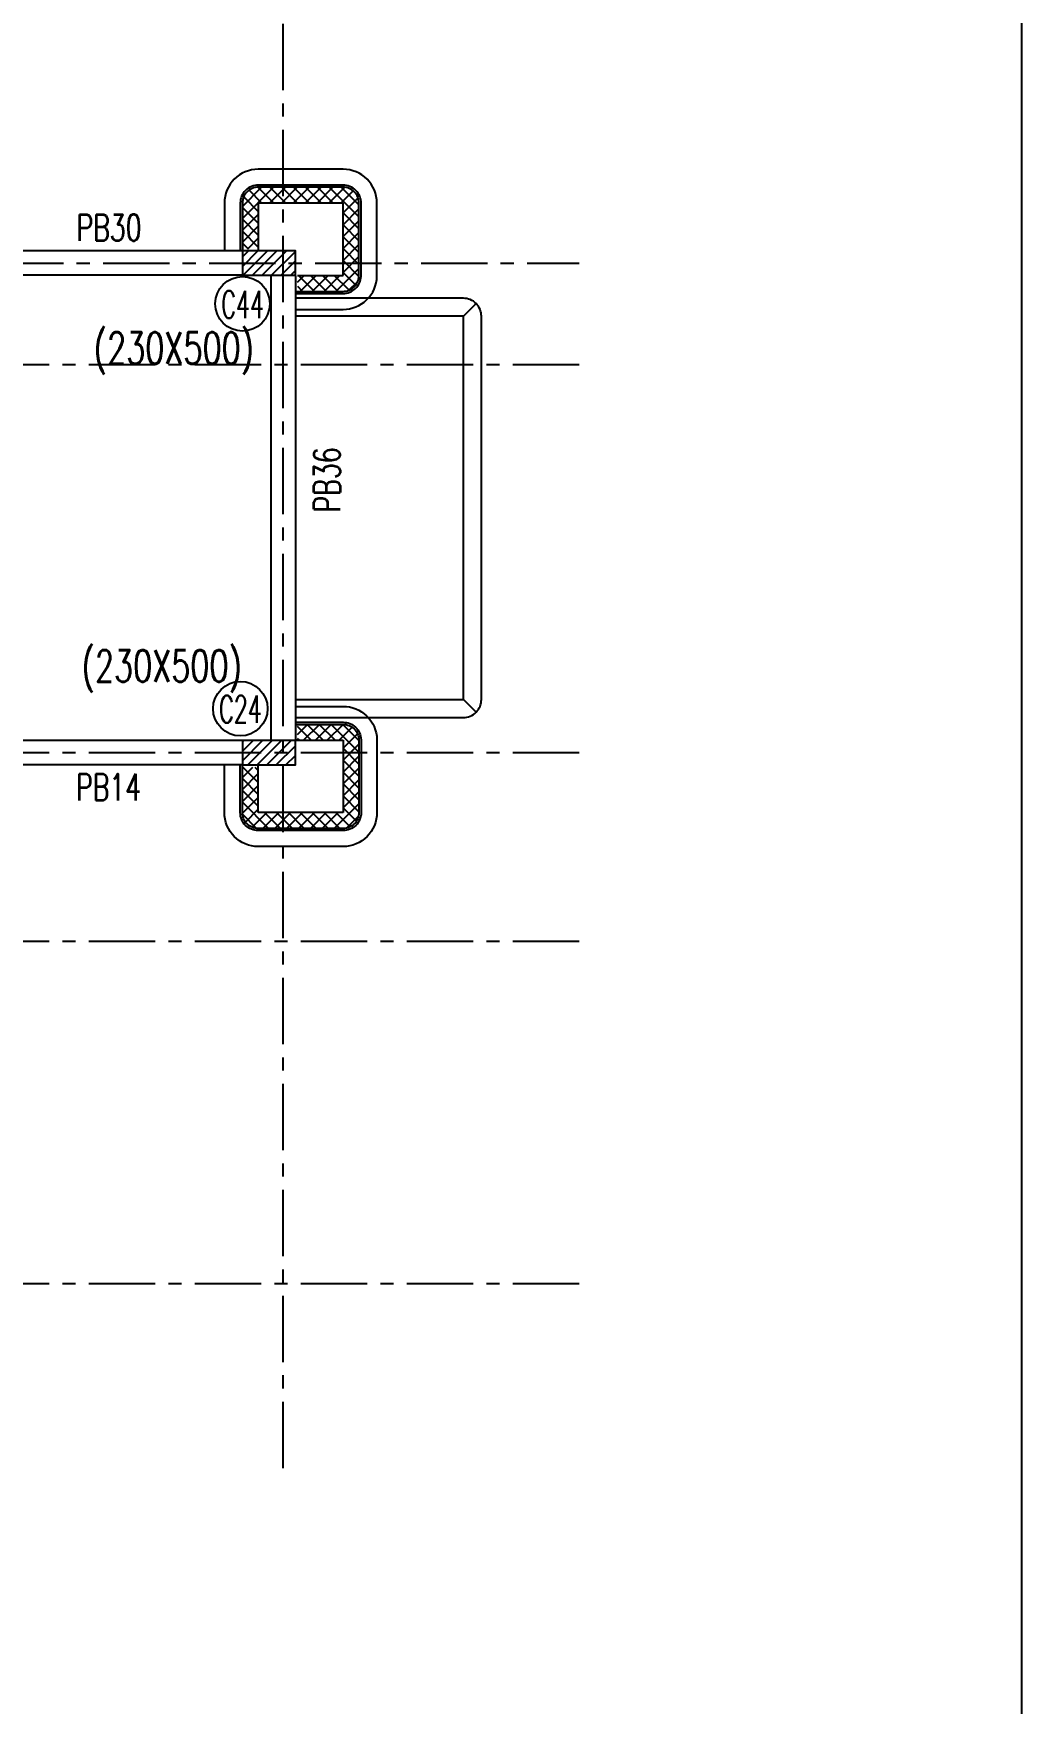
# Model space of a CAD drawing. Header units: millimetres. Extents: x 2659630 to 6742168, y -2425387 to -732288.
# Drawn here: x 2820965 to 2830288, y -958371 to -942614 of the extents above; entities that cross this region are included whole.
import ezdxf
from ezdxf.enums import TextEntityAlignment as Align

# ---------------------------------------------------------------- set-up
doc = ezdxf.new("R2010")
doc.units = ezdxf.units.MM
doc.linetypes.add('CENTER', pattern=[2, 1.25, -0.25, 0.25, -0.25])
for name, color, linetype in [('S-BEAM NO', 3, 'Continuous'), ('S-BEAM OUTER', 4, 'Continuous'), ('S-COLUMN', 1, 'Continuous'), ('S-COLUMN CIRCLE', 9, 'Continuous'), ('S-COLUMN HATCH', 8, 'Continuous'), ('S-COLUMN NO', 2, 'Continuous'), ('S-COLUMN SIZES', 2, 'Continuous'), ('S-GRIDE LINE', 8, 'CENTER')]:
    doc.layers.add(name, color=color, linetype=linetype)
doc.styles.add('ROMANS', font='r.shx', dxfattribs={"width": 0.7})
pattern_1 = [(45, (-431680.96, -191648.93), (-56.1266008, 56.1266008), []), (135, (-431680.96, -191648.93), (-56.1266008, -56.1266008), [])]

msp = doc.modelspace()

# ---------------------------------------------------------------- hatches: boundary and pattern name
at = {"layer": 'S-BEAM OUTER', "ltscale": 2500}
h = msp.add_hatch(dxfattribs=at)
h.set_pattern_fill('ANSI37', color=256, scale=25, style=0)
h.set_pattern_definition(pattern_1)
h.paths.add_polyline_path([(2823321.56, -944214.804), (2823321.56, -944064.804), (2823886.56, -944064.804, -0.414213562), (2824036.56, -944214.804), (2824036.56, -944779.801), (2823886.56, -944779.801), (2823886.56, -944214.804)])
h.paths.add_polyline_path([(2822936.561, -944439.31), (2822936.56, -944214.804, -0.198913287), (2822980.494, -944108.737, -0.198908633), (2823086.561, -944064.804), (2823321.56, -944064.804), (2823321.56, -944214.804), (2823086.56, -944214.804), (2823086.56, -944289.804, 0.198909916), (2822980.494, -944333.738, 0.198059694)])
h.paths.add_polyline_path([(2823661.645, -945047.302, 0.404371993), (2823811.56, -944902.359), (2823811.56, -944897.302), (2823886.56, -944897.302), (2823886.56, -944779.801), (2824036.56, -944779.801), (2824036.56, -944902.359, -0.404371993), (2823886.645, -945047.302), (2823661.645, -945047.302)])
h.paths.add_polyline_path([(2823661.645, -945047.302, 0.404371993), (2823811.56, -944902.359), (2823811.56, -944897.302), (2823456.56, -944897.302), (2823456.56, -945047.302), (2823661.645, -945047.302)])
h.paths.add_polyline_path([(2823086.56, -944644.801), (2823086.56, -944439.804), (2823086.56, -944289.804, 0.198909916), (2822980.494, -944333.738, 0.198059694), (2822936.561, -944439.31), (2822936.562, -944644.801)])
h = msp.add_hatch(dxfattribs=at)
h.set_pattern_fill('ANSI37', color=256, scale=25, style=0)
h.set_pattern_definition(pattern_1)
h.paths.add_polyline_path([(2823321.56, -944214.804), (2823321.56, -944064.804), (2823886.56, -944064.804, -0.414213562), (2824036.56, -944214.804), (2824036.56, -944779.801), (2823886.56, -944779.801), (2823886.56, -944214.804)])
h.paths.add_polyline_path([(2822936.561, -944439.31), (2822936.56, -944214.804, -0.198913287), (2822980.494, -944108.737, -0.198908633), (2823086.561, -944064.804), (2823321.56, -944064.804), (2823321.56, -944214.804), (2823086.56, -944214.804), (2823086.56, -944289.804, 0.198909916), (2822980.494, -944333.738, 0.198059694)])
h.paths.add_polyline_path([(2823661.645, -945047.302, 0.404371993), (2823811.56, -944902.359), (2823811.56, -944897.302), (2823886.56, -944897.302), (2823886.56, -944779.801), (2824036.56, -944779.801), (2824036.56, -944902.359, -0.404371993), (2823886.645, -945047.302), (2823661.645, -945047.302)])
h.paths.add_polyline_path([(2823661.645, -945047.302, 0.404371993), (2823811.56, -944902.359), (2823811.56, -944897.302), (2823456.56, -944897.302), (2823456.56, -945047.302), (2823661.645, -945047.302)])
h.paths.add_polyline_path([(2823086.56, -944644.801), (2823086.56, -944439.804), (2823086.56, -944289.804, 0.198909916), (2822980.494, -944333.738, 0.198059694), (2822936.561, -944439.31), (2822936.562, -944644.801)])
h = msp.add_hatch(dxfattribs=at)
h.set_pattern_fill('ANSI37', color=256, scale=25, style=0)
h.set_pattern_definition(pattern_1)
h.paths.add_polyline_path([(2823321.56, -944214.804), (2823321.56, -944064.804), (2823886.56, -944064.804, -0.414213562), (2824036.56, -944214.804), (2824036.56, -944779.801), (2823886.56, -944779.801), (2823886.56, -944214.804)])
h.paths.add_polyline_path([(2822936.561, -944439.31), (2822936.56, -944214.804, -0.198913287), (2822980.494, -944108.737, -0.198908633), (2823086.561, -944064.804), (2823321.56, -944064.804), (2823321.56, -944214.804), (2823086.56, -944214.804), (2823086.56, -944289.804, 0.198909916), (2822980.494, -944333.738, 0.198059694)])
h.paths.add_polyline_path([(2823661.645, -945047.302, 0.404371993), (2823811.56, -944902.359), (2823811.56, -944897.302), (2823886.56, -944897.302), (2823886.56, -944779.801), (2824036.56, -944779.801), (2824036.56, -944902.359, -0.404371993), (2823886.645, -945047.302), (2823661.645, -945047.302)])
h.paths.add_polyline_path([(2823661.645, -945047.302, 0.404371993), (2823811.56, -944902.359), (2823811.56, -944897.302), (2823456.56, -944897.302), (2823456.56, -945047.302), (2823661.645, -945047.302)])
h.paths.add_polyline_path([(2823086.56, -944644.801), (2823086.56, -944439.804), (2823086.56, -944289.804, 0.198909916), (2822980.494, -944333.738, 0.198059694), (2822936.561, -944439.31), (2822936.562, -944644.801)])
h = msp.add_hatch(dxfattribs=at)
h.set_pattern_fill('ANSI37', color=256, scale=25, style=0)
h.set_pattern_definition(pattern_1)
h.paths.add_polyline_path([(2823321.56, -949964.799), (2823886.56, -949964.799), (2823886.56, -949399.801), (2824036.56, -949399.801), (2824036.56, -949964.799, -0.414213562), (2823886.56, -950114.799), (2823321.56, -950114.799)])
h.paths.add_polyline_path([(2822936.56, -949964.799, 0.198916963), (2822980.494, -950070.865, 0.198913228), (2823086.561, -950114.799), (2823321.56, -950114.799), (2823321.56, -949964.799), (2823086.56, -949964.799), (2823086.56, -949889.799, -0.198909916), (2822980.494, -949845.865, -0.198914054), (2822936.56, -949739.8), (2822936.56, -949964.799)])
h.paths.add_polyline_path([(2823811.56, -949282.301), (2823811.56, -949277.244, 0.404371993), (2823661.645, -949132.301), (2823886.645, -949132.301, -0.404371993), (2824036.56, -949277.244), (2824036.56, -949399.801), (2823886.56, -949399.801), (2823886.56, -949282.301)])
h.paths.add_polyline_path([(2822936.56, -949739.8, 0.198913106), (2822980.494, -949845.865, 0.000000145), (2822980.494, -949845.865, 0.198909916), (2823086.56, -949889.799), (2823086.56, -949739.799), (2823086.56, -949534.801), (2822936.56, -949534.801), (2822936.56, -949739.8)])
h.paths.add_polyline_path([(2823811.56, -949282.301), (2823811.56, -949277.244, 0.404371993), (2823661.645, -949132.301), (2823456.56, -949132.301), (2823456.56, -949282.301)])
h = msp.add_hatch(dxfattribs=at)
h.set_pattern_fill('ANSI37', color=256, scale=25, style=0)
h.set_pattern_definition(pattern_1)
h.paths.add_polyline_path([(2823321.56, -949964.799), (2823886.56, -949964.799), (2823886.56, -949399.801), (2824036.56, -949399.801), (2824036.56, -949964.799, -0.414213562), (2823886.56, -950114.799), (2823321.56, -950114.799)])
h.paths.add_polyline_path([(2822936.56, -949964.799, 0.198916963), (2822980.494, -950070.865, 0.198913228), (2823086.561, -950114.799), (2823321.56, -950114.799), (2823321.56, -949964.799), (2823086.56, -949964.799), (2823086.56, -949889.799, -0.198909916), (2822980.494, -949845.865, -0.198914054), (2822936.56, -949739.8), (2822936.56, -949964.799)])
h.paths.add_polyline_path([(2823811.56, -949282.301), (2823811.56, -949277.244, 0.404371993), (2823661.645, -949132.301), (2823886.645, -949132.301, -0.404371993), (2824036.56, -949277.244), (2824036.56, -949399.801), (2823886.56, -949399.801), (2823886.56, -949282.301)])
h.paths.add_polyline_path([(2822936.56, -949739.8, 0.198913106), (2822980.494, -949845.865, 0.000000145), (2822980.494, -949845.865, 0.198909916), (2823086.56, -949889.799), (2823086.56, -949739.799), (2823086.56, -949534.801), (2822936.56, -949534.801), (2822936.56, -949739.8)])
h.paths.add_polyline_path([(2823811.56, -949282.301), (2823811.56, -949277.244, 0.404371993), (2823661.645, -949132.301), (2823456.56, -949132.301), (2823456.56, -949282.301)])
h = msp.add_hatch(dxfattribs=at)
h.set_pattern_fill('ANSI37', color=256, scale=25, style=0)
h.set_pattern_definition(pattern_1)
h.paths.add_polyline_path([(2823321.56, -949964.799), (2823886.56, -949964.799), (2823886.56, -949399.801), (2824036.56, -949399.801), (2824036.56, -949964.799, -0.414213562), (2823886.56, -950114.799), (2823321.56, -950114.799)])
h.paths.add_polyline_path([(2822936.56, -949964.799, 0.198916963), (2822980.494, -950070.865, 0.198913228), (2823086.561, -950114.799), (2823321.56, -950114.799), (2823321.56, -949964.799), (2823086.56, -949964.799), (2823086.56, -949889.799, -0.198909916), (2822980.494, -949845.865, -0.198914054), (2822936.56, -949739.8), (2822936.56, -949964.799)])
h.paths.add_polyline_path([(2823811.56, -949282.301), (2823811.56, -949277.244, 0.404371993), (2823661.645, -949132.301), (2823886.645, -949132.301, -0.404371993), (2824036.56, -949277.244), (2824036.56, -949399.801), (2823886.56, -949399.801), (2823886.56, -949282.301)])
h.paths.add_polyline_path([(2822936.56, -949739.8, 0.198913106), (2822980.494, -949845.865, 0.000000145), (2822980.494, -949845.865, 0.198909916), (2823086.56, -949889.799), (2823086.56, -949739.799), (2823086.56, -949534.801), (2822936.56, -949534.801), (2822936.56, -949739.8)])
h.paths.add_polyline_path([(2823811.56, -949282.301), (2823811.56, -949277.244, 0.404371993), (2823661.645, -949132.301), (2823456.56, -949132.301), (2823456.56, -949282.301)])
at = {"layer": 'S-COLUMN HATCH'}
h = msp.add_hatch(dxfattribs=at)
h.set_pattern_fill('ANSI31', color=8, scale=20, angle=180)
h.set_pattern_definition([(225, (-594884.39, -175947.4), (44.9012806, -44.9012806), [])])
edge = h.paths.add_edge_path()
edge.add_line((2823436.56, -944894.79), (2822936.56, -944894.79))
edge.add_line((2823436.56, -944894.79), (2823436.56, -944664.79))
edge.add_line((2823436.56, -944664.79), (2822936.56, -944664.79))
edge.add_line((2822936.56, -944664.79), (2822936.56, -944894.79))
h = msp.add_hatch(dxfattribs=at)
h.set_pattern_fill('ANSI31', color=8, scale=20, angle=180)
h.set_pattern_definition([(225, (-594884.39, -180880.65), (44.9012806, -44.9012806), [])])
edge = h.paths.add_edge_path()
edge.add_line((2823436.56, -949514.801), (2822936.56, -949514.801))
edge.add_line((2823436.56, -949514.801), (2823436.56, -949284.801))
edge.add_line((2823436.56, -949284.801), (2822936.56, -949284.801))
edge.add_line((2822936.56, -949284.801), (2822936.56, -949514.801))

# ---------------------------------------------------------------- linework, layer by layer
at = {"layer": 'S-BEAM OUTER', "ltscale": 2500}
for p, q in [((2823086.56, -944214.804), (2823086.56, -944664.804)), ((2823086.56, -944214.804), (2823086.56, -944664.804)), ((2823086.56, -944214.804), (2823086.56, -944664.804)), ((2823886.56, -944214.804), (2823086.56, -944214.804)), ((2823886.56, -944214.804), (2823086.56, -944214.804)), ((2823886.56, -944214.804), (2823086.56, -944214.804)), ((2823886.56, -944897.302), (2823886.56, -944214.804)), ((2823886.56, -944897.302), (2823886.56, -944214.804)), ((2823886.56, -944897.302), (2823886.56, -944214.804)), ((2823456.56, -944897.302), (2823886.56, -944897.302)), ((2823456.56, -944897.302), (2823886.56, -944897.302)), ((2823456.56, -944897.302), (2823886.56, -944897.302)), ((2825021.539, -945282.323), (2825141.768, -945162.094)), ((2825021.539, -945282.323), (2825141.768, -945162.094)), ((2825021.539, -945282.323), (2825141.768, -945162.094)), ((2825021.539, -945282.323), (2823436.615, -945282.302)), ((2825021.539, -945282.323), (2823436.615, -945282.302)), ((2825021.539, -945282.323), (2823436.615, -945282.302)), ((2825021.539, -945282.323), (2823436.615, -945282.302)), ((2825021.56, -948897.301), (2825021.539, -945282.323)), ((2825021.56, -948897.301), (2825021.539, -945282.323)), ((2825021.56, -948897.301), (2825021.539, -945282.323)), ((2825021.56, -948897.301), (2825021.539, -945282.323)), ((2823436.565, -948897.301), (2825021.56, -948897.301)), ((2823436.565, -948897.301), (2825021.56, -948897.301)), ((2823436.565, -948897.301), (2825021.56, -948897.301)), ((2823436.565, -948897.301), (2825021.56, -948897.301)), ((2825021.539, -948897.301), (2825141.747, -949017.509)), ((2825021.539, -948897.301), (2825141.747, -949017.509)), ((2825021.539, -948897.301), (2825141.747, -949017.509)), ((2823436.56, -949282.301), (2823886.56, -949282.301)), ((2823436.56, -949282.301), (2823886.56, -949282.301)), ((2823436.56, -949282.301), (2823886.56, -949282.301)), ((2823886.56, -949282.301), (2823886.56, -949964.799)), ((2823886.56, -949282.301), (2823886.56, -949964.799)), ((2823886.56, -949282.301), (2823886.56, -949964.799)), ((2823086.56, -949964.799), (2823086.56, -949514.801)), ((2823086.56, -949964.799), (2823086.56, -949514.801)), ((2823086.56, -949964.799), (2823086.56, -949514.801)), ((2823886.56, -949964.799), (2823086.56, -949964.799)), ((2823886.56, -949964.799), (2823086.56, -949964.799)), ((2823886.56, -949964.799), (2823086.56, -949964.799))]:
    msp.add_line(p, q, dxfattribs=at)
at = {"layer": 'S-BEAM OUTER'}
for p, q in [((2822936.56, -944664.797), (2820016.593, -944664.755)), ((2822936.56, -944664.797), (2820016.593, -944664.755)), ((2822936.56, -944664.797), (2820016.593, -944664.755)), ((2822836.56, -944894.795), (2820016.59, -944894.755)), ((2822836.56, -944894.795), (2820016.59, -944894.755)), ((2822936.56, -944894.797), (2820016.59, -944894.755)), ((2823206.62, -944899.84), (2823206.56, -949284.801)), ((2823206.62, -944899.84), (2823206.56, -949284.801)), ((2823206.62, -944899.84), (2823206.56, -949284.801)), ((2823436.62, -944899.84), (2823436.56, -949284.801)), ((2823436.62, -944899.84), (2823436.56, -949284.801)), ((2823436.62, -944899.84), (2823436.56, -949284.801)), ((2822936.56, -949284.808, 0), (2820285.352, -949284.757)), ((2822936.56, -949284.808, 0), (2820385.352, -949284.757, 0)), ((2822936.56, -949284.808, 0), (2820385.352, -949284.757, 0)), ((2822936.56, -949514.797, 0), (2820285.352, -949514.758, 0)), ((2822836.56, -949514.795, 0), (2820385.352, -949514.76, 0)), ((2822836.56, -949514.795, 0), (2820385.352, -949514.76, 0))]:
    msp.add_line(p, q, dxfattribs=at)
at = {"layer": 'S-BEAM OUTER', "ltscale": 2500}
for points in [[(2823436.618, -945217.302), (2823886.645, -945217.302, 0.194534533), (2824109.073, -945127.358, 0.197294909), (2824206.56, -944904.688), (2824206.56, -944214.804, 0.198912367), (2824112.834, -943988.53, 0.198912367), (2823886.56, -943894.804), (2823086.561, -943894.804, 0.198907229), (2822860.29, -943988.526, 0.198918445), (2822766.56, -944214.804), (2822766.562, -944664.793)], [(2823436.618, -945067.302), (2823886.645, -945067.302, 0.194534533), (2824004.81, -945019.519, 0.195065343), (2824056.56, -944902.685), (2824056.56, -944214.804, 0.198912367), (2824006.768, -944094.596, 0.198912367), (2823886.56, -944044.804), (2823086.561, -944044.804, 0.198909532), (2822966.352, -944094.595, 0.198916141), (2822916.56, -944214.803), (2822916.562, -944664.792)], [(2823436.618, -945067.302), (2823886.645, -945067.302, 0.194534533), (2824004.81, -945019.519, 0.195065343), (2824056.56, -944902.685), (2824056.56, -944214.804, 0.198912367), (2824006.768, -944094.596, 0.198912367), (2823886.56, -944044.804), (2823086.561, -944044.804, 0.198909532), (2822966.352, -944094.595, 0.198916141), (2822916.56, -944214.803), (2822916.562, -944664.792)], [(2823436.618, -945067.302), (2823886.645, -945067.302, 0.194534533), (2824004.81, -945019.519, 0.195065343), (2824056.56, -944902.685), (2824056.56, -944214.804, 0.198912367), (2824006.768, -944094.596, 0.198912367), (2823886.56, -944044.804), (2823086.561, -944044.804, 0.198909532), (2822966.352, -944094.595, 0.198916141), (2822916.56, -944214.803), (2822916.562, -944664.792)], [(2823436.618, -945047.302), (2823886.645, -945047.302, 0.194534533), (2823990.908, -945005.141, 0.194534533), (2824036.56, -944902.359), (2824036.56, -944214.804, 0.198912367), (2823992.626, -944108.738, 0.198912367), (2823886.56, -944064.804), (2823086.561, -944064.804, 0.19890961), (2822980.494, -944108.738, 0.198916963), (2822936.56, -944214.804), (2822936.562, -944664.792)], [(2823436.618, -945047.302), (2823886.645, -945047.302, 0.194534533), (2823990.908, -945005.141, 0.194534533), (2824036.56, -944902.359), (2824036.56, -944214.804, 0.198912367), (2823992.626, -944108.738, 0.198912367), (2823886.56, -944064.804), (2823086.561, -944064.804, 0.19890961), (2822980.494, -944108.738, 0.198916963), (2822936.56, -944214.804), (2822936.562, -944664.792)], [(2823436.618, -945047.302), (2823886.645, -945047.302, 0.194534533), (2823990.908, -945005.141, 0.194534533), (2824036.56, -944902.359), (2824036.56, -944214.804, 0.198912367), (2823992.626, -944108.738, 0.198912367), (2823886.56, -944064.804), (2823086.561, -944064.804, 0.19890961), (2822980.494, -944108.738, 0.198916963), (2822936.56, -944214.804), (2822936.562, -944664.792)], [(2823436.563, -949067.301), (2825021.539, -949067.301, 0.198935451), (2825141.758, -949017.499, 0.198889284), (2825191.539, -948897.301), (2825191.539, -945282.302, 0.198889284), (2825141.758, -945162.104, 0.198935451), (2825021.539, -945112.302), (2823436.617, -945112.302)], [(2823436.563, -949067.301), (2825021.539, -949067.301, 0.198935451), (2825141.758, -949017.499, 0.198889284), (2825191.539, -948897.301), (2825191.539, -945282.302, 0.198889284), (2825141.758, -945162.104, 0.198935451), (2825021.539, -945112.302), (2823436.617, -945112.302)], [(2823436.563, -949067.301), (2825021.539, -949067.301, 0.198935451), (2825141.758, -949017.499, 0.198889284), (2825191.539, -948897.301), (2825191.539, -945282.302, 0.198889284), (2825141.758, -945162.104, 0.198935451), (2825021.539, -945112.302), (2823436.617, -945112.302)], [(2823436.562, -948962.301), (2823886.645, -948962.301, -0.194534533), (2824109.073, -949052.245, -0.197294909), (2824206.56, -949274.915), (2824206.56, -949964.799, -0.198912367), (2824112.834, -950191.073, -0.198912367), (2823886.56, -950284.799), (2823086.561, -950284.799, -0.198909714), (2822860.287, -950191.075, -0.198915021), (2822766.56, -949964.8), (2822766.56, -949514.799)], [(2823436.562, -949112.301), (2823886.645, -949112.301, -0.194534533), (2824004.81, -949160.084, -0.195065343), (2824056.56, -949276.918), (2824056.56, -949964.799, -0.198912367), (2824006.768, -950085.007, -0.198912367), (2823886.56, -950134.799), (2823086.561, -950134.799, -0.198909529), (2822966.352, -950085.008, -0.198915206), (2822916.56, -949964.8), (2822916.56, -949514.799)], [(2823436.562, -949112.301), (2823886.645, -949112.301, -0.194534533), (2824004.81, -949160.084, -0.195065343), (2824056.56, -949276.918), (2824056.56, -949964.799, -0.198912367), (2824006.768, -950085.007, -0.198912367), (2823886.56, -950134.799), (2823086.561, -950134.799, -0.198909529), (2822966.352, -950085.008, -0.198915206), (2822916.56, -949964.8), (2822916.56, -949514.799)], [(2823436.562, -949112.301), (2823886.645, -949112.301, -0.194534533), (2824004.81, -949160.084, -0.195065343), (2824056.56, -949276.918), (2824056.56, -949964.799, -0.198912367), (2824006.768, -950085.007, -0.198912367), (2823886.56, -950134.799), (2823086.561, -950134.799, -0.198909529), (2822966.352, -950085.008, -0.198915206), (2822916.56, -949964.8), (2822916.56, -949514.799)], [(2823436.562, -949132.301), (2823886.645, -949132.301, -0.194534533), (2823990.908, -949174.462, -0.194534533), (2824036.56, -949277.244), (2824036.56, -949964.799, -0.198912367), (2823992.626, -950070.865, -0.198912367), (2823886.56, -950114.799), (2823086.561, -950114.799, -0.19890961), (2822980.494, -950070.865, -0.198916963), (2822936.56, -949964.799), (2822936.56, -949514.799)], [(2823436.562, -949132.301), (2823886.645, -949132.301, -0.194534533), (2823990.908, -949174.462, -0.194534533), (2824036.56, -949277.244), (2824036.56, -949964.799, -0.198912367), (2823992.626, -950070.865, -0.198912367), (2823886.56, -950114.799), (2823086.561, -950114.799, -0.19890961), (2822980.494, -950070.865, -0.198916963), (2822936.56, -949964.799), (2822936.56, -949514.799)], [(2823436.562, -949132.301), (2823886.645, -949132.301, -0.194534533), (2823990.908, -949174.462, -0.194534533), (2824036.56, -949277.244), (2824036.56, -949964.799, -0.198912367), (2823992.626, -950070.865, -0.198912367), (2823886.56, -950114.799), (2823086.561, -950114.799, -0.19890961), (2822980.494, -950070.865, -0.198916963), (2822936.56, -949964.799), (2822936.56, -949514.799)]]:
    msp.add_lwpolyline(points, format="xyb", dxfattribs=at)
at = {"layer": 'S-COLUMN', "color": 1}
for points in [[(2822936.56, -944894.79), (2823436.56, -944894.79), (2823436.56, -944664.79), (2822936.56, -944664.79), (2822936.56, -944894.79)], [(2822936.56, -949514.801), (2823436.56, -949514.801), (2823436.56, -949284.801), (2822936.56, -949284.801), (2822936.56, -949514.801)]]:
    msp.add_lwpolyline(points, dxfattribs=at)
at = {"layer": 'S-COLUMN CIRCLE', "ltscale": 2500}
msp.add_lwpolyline([(2830287.824, -989163.125), (2769736.824, -989163.125), (2769736.824, -934703.958), (2830287.824, -934703.958)], close=True, dxfattribs=at)
at = {"layer": 'S-COLUMN CIRCLE'}
for centre in [(2822937.706, -945164.655), (2822917.482, -948983.907)]:
    msp.add_circle(centre, 257.143, dxfattribs=at)
at = {"layer": 'S-GRIDE LINE', "ltscale": 500}
for p, q in [((2823321.56, -956148.641), (2823321.56, -936826.965)), ((2823321.56, -956148.641), (2823321.56, -936826.965)), ((2823321.56, -956148.641), (2823321.56, -936826.965)), ((2773622.623, -944779.801), (2826113.321, -944779.801)), ((2773622.623, -944779.801), (2826113.321, -944779.801)), ((2773622.623, -944779.801), (2826113.321, -944779.801)), ((2826113.321, -945739.801), (2773622.623, -945739.801)), ((2826113.321, -945739.801), (2773622.623, -945739.801)), ((2826113.321, -945739.801), (2773622.623, -945739.801)), ((2826113.321, -949399.801), (2773622.623, -949399.801)), ((2826113.321, -949399.801), (2773622.623, -949399.801)), ((2826113.321, -949399.801), (2773622.623, -949399.801)), ((2826113.321, -951179.801), (2773622.623, -951179.801)), ((2826113.321, -951179.801), (2773622.623, -951179.801)), ((2826113.321, -951179.801), (2773622.623, -951179.801)), ((2826113.321, -954409.801), (2773622.623, -954409.801)), ((2826113.321, -954409.801), (2773622.623, -954409.801)), ((2826113.321, -954409.801), (2773622.623, -954409.801))]:
    msp.add_line(p, q, dxfattribs=at)

# ---------------------------------------------------------------- texts
at = {"layer": 'S-BEAM NO', "style": 'ROMANS', "width": 0.7}
for s, p in [('PB30', (2821678.496, -944445.812, -0.035)), ('PB14', (2821673.131, -949725.442, 0))]:
    msp.add_text(s, height=250, dxfattribs=at).set_placement(p, align=Align.MIDDLE_CENTER)
msp.add_text('PB36', height=250, rotation=90, dxfattribs=at).set_placement((2823734.966, -946825.757, -0.042), align=Align.MIDDLE_CENTER)
at = {"layer": 'S-COLUMN NO', "style": 'ROMANS', "width": 0.6}
for s, p in [('C44', (2822939.075, -945170.186, 0)), ('C24', (2822918.85, -948989.438, 0))]:
    msp.add_text(s, height=257.1429, dxfattribs=at).set_placement(p, align=Align.MIDDLE_CENTER)
at = {"layer": 'S-COLUMN SIZES', "lineweight": -2, "style": 'ROMANS', "width": 0.7}
for p in [(2822290.756, -945582.298, 0), (2822176.105, -948580.893)]:
    msp.add_text('(230X500)', height=300, dxfattribs=at).set_placement(p, align=Align.MIDDLE_CENTER)

doc.saveas('drawing.dxf')
